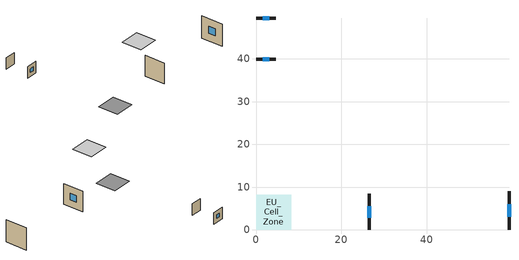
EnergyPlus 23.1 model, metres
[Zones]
EU_Cell_Zone
 floor othersidecoefficients (EU_ES.ME.SFH.06.Gen.ReEx.001.001_floor_1_Construction): 0,0 8.23,0 8.23,8.23 0,8.23 z0
 wall outside (EU_ES.ME.SFH.06.Gen.ReEx.001.001_wall_1_east_1_Construction): 26.46,0 26.46,8.43 z0:8.43
 wall outside (EU_ES.ME.SFH.06.Gen.ReEx.001.001_wall_1_north_2_Construction): 0,39.88 4.66,39.88 z0:4.66
 wall outside (EU_ES.ME.SFH.06.Gen.ReEx.001.001_wall_1_south_3_Construction): 4.66,49.54 0,49.54 z0:4.66
 wall outside (EU_ES.ME.SFH.06.Gen.ReEx.001.001_wall_1_west_4_Construction): 59.2,9.05 59.2,0 z0:9.05
 window (EU_ES.ME.SFH.06.Gen.ReEx.001.001_window_east_1_Construction): 26.46,2.87 26.46,5.56 z2.87:5.56
 window (EU_ES.ME.SFH.06.Gen.ReEx.001.001_window_north_2_Construction): 1.59,39.88 3.07,39.88 z1.59:3.07
 window (EU_ES.ME.SFH.06.Gen.ReEx.001.001_window_south_3_Construction): 3.07,49.54 1.59,49.54 z1.59:3.07
 window (EU_ES.ME.SFH.06.Gen.ReEx.001.001_window_west_4_Construction): 59.2,5.96 59.2,3.08 z3.08:5.96
 ceiling othersidecoefficients (EU_ES.ME.SFH.06.Gen.ReEx.001.001_roof_1_Construction): 13.23,0 21.46,0 21.46,8.23 13.23,8.23 z20
[Building]
EU Step8 Campaign Cell: North Axis=0; Terrain=City; Solar Distribution=FullExterior
[Site:Location]
Madrid: Latitude=40.5; Longitude=-3.5; Time Zone=1; Elevation=609
[SizingPeriod:WeatherFileDays]
AnnualSizingPeriod: Begin Month=1; Begin Day of Month=1; End Month=12; End Day of Month=31; Use Weather File Daylight Saving Period=No; Use Weather File Rain and Snow Indicators=No
[MATERIAL]
EU_InternalMass_Material: Roughness=MediumRough; Thickness=0.1; Conductivity=1; Density=1800; Specific Heat=900; Thermal Absorptance=0.9; Solar Absorptance=0.7; Visible Absorptance=0.7
[MATERIAL:NOMASS] Roughness=MediumRough; Thermal Absorptance=0.9; Solar Absorptance=0.7; Visible Absorptance=0.7
Name | Thermal Resistance
EU_ES.ME.SFH.06.Gen.ReEx.001.001_floor_1_NoMass | 0.539251
EU_ES.ME.SFH.06.Gen.ReEx.001.001_roof_1_NoMass; EU_ES.ME.SFH.06.Gen.ReEx.001.001_wall_1_east_1_NoMass; EU_ES.ME.SFH.06.Gen.ReEx.001.001_wall_1_north_2_NoMass; EU_ES.ME.SFH.06.Gen.ReEx.001.001_wall_1_south_3_NoMass; EU_ES.ME.SFH.06.Gen.ReEx.001.001_wall_1_west_4_NoMass | 2.42663
[WINDOWMATERIAL:SIMPLEGLAZINGSYSTEM] UFactor=2.65286; Solar Heat Gain Coefficient=0.75; Visible Transmittance=0.75
EU_ES.ME.SFH.06.Gen.ReEx.001.001_window_east_1_SimpleGlazing; EU_ES.ME.SFH.06.Gen.ReEx.001.001_window_north_2_SimpleGlazing; EU_ES.ME.SFH.06.Gen.ReEx.001.001_window_south_3_SimpleGlazing; EU_ES.ME.SFH.06.Gen.ReEx.001.001_window_west_4_SimpleGlazing
[CONSTRUCTION]
EU_ES.ME.SFH.06.Gen.ReEx.001.001_floor_1_Construction: EU_ES.ME.SFH.06.Gen.ReEx.001.001_floor_1_NoMass
EU_ES.ME.SFH.06.Gen.ReEx.001.001_roof_1_Construction: EU_ES.ME.SFH.06.Gen.ReEx.001.001_roof_1_NoMass
EU_ES.ME.SFH.06.Gen.ReEx.001.001_wall_1_east_1_Construction: EU_ES.ME.SFH.06.Gen.ReEx.001.001_wall_1_east_1_NoMass
EU_ES.ME.SFH.06.Gen.ReEx.001.001_window_east_1_Construction: EU_ES.ME.SFH.06.Gen.ReEx.001.001_window_east_1_SimpleGlazing
EU_ES.ME.SFH.06.Gen.ReEx.001.001_wall_1_north_2_Construction: EU_ES.ME.SFH.06.Gen.ReEx.001.001_wall_1_north_2_NoMass
EU_ES.ME.SFH.06.Gen.ReEx.001.001_window_north_2_Construction: EU_ES.ME.SFH.06.Gen.ReEx.001.001_window_north_2_SimpleGlazing
EU_ES.ME.SFH.06.Gen.ReEx.001.001_wall_1_south_3_Construction: EU_ES.ME.SFH.06.Gen.ReEx.001.001_wall_1_south_3_NoMass
EU_ES.ME.SFH.06.Gen.ReEx.001.001_window_south_3_Construction: EU_ES.ME.SFH.06.Gen.ReEx.001.001_window_south_3_SimpleGlazing
EU_ES.ME.SFH.06.Gen.ReEx.001.001_wall_1_west_4_Construction: EU_ES.ME.SFH.06.Gen.ReEx.001.001_wall_1_west_4_NoMass
EU_ES.ME.SFH.06.Gen.ReEx.001.001_window_west_4_Construction: EU_ES.ME.SFH.06.Gen.ReEx.001.001_window_west_4_SimpleGlazing
EU_InternalMass_Construction: EU_InternalMass_Material
[ZONE]
EU_Cell_Zone: Type=1; Multiplier=1; Ceiling Height=1.70455; Volume=406.2; Floor Area=119.152; Part of Total Floor Area=Yes
[INTERNALMASS]
EU_Cell_Zone_EU_InternalMass: Construction=EU_InternalMass_Construction; Zone or ZoneList=EU_Cell_Zone; Surface Area=119.152
[SURFACEPROPERTY:OTHERSIDECOEFFICIENTS] Combined ConvectiveRadiative Film Coefficient=0; Constant Temperature=0; Constant Temperature Coefficient=0; Ground Temperature Coefficient=0; Wind Speed Coefficient=0; Sinusoidal Variation of Constant Temperature Coefficient=No; Period of Sinusoidal Variation=24; Previous Other Side Temperature Coefficient=0
Name | External DryBulb Temperature Coefficient | Zone Air Temperature Coefficient
EU_ES.ME.SFH.06.Gen.ReEx.001.001_floor_1_b0.606796 | 0.606796 | 0.393204
EU_ES.ME.SFH.06.Gen.ReEx.001.001_roof_1_b1; EU_ES.ME.SFH.06.Gen.ReEx.001.001_wall_1_east_1_b1; EU_ES.ME.SFH.06.Gen.ReEx.001.001_wall_1_north_2_b1; EU_ES.ME.SFH.06.Gen.ReEx.001.001_wall_1_south_3_b1; EU_ES.ME.SFH.06.Gen.ReEx.001.001_wall_1_west_4_b1 | 1 | 0
[OTHEREQUIPMENT]
EU_Step8_InternalGain_es__ES.ME.SFH.06.Gen.ReEx.001.001__f050_f050: Fuel Type=Electricity; Zone or ZoneList or Space or SpaceList=EU_Cell_Zone; Schedule=EU_Step8_GainSchedule_es__ES.ME.SFH.06.Gen.ReEx.001.001__f050_f050; Design Level Calculation Method=Watts/Area; Power per Zone Floor Area=1; Fraction Latent=0; Fraction Radiant=0; Fraction Lost=0; Carbon Dioxide Generation Rate=0; EndUse Subcategory=EU_Step8_InternalGains
[ZONEVENTILATION:DESIGNFLOWRATE]
EU_ConstantAir_EU_Cell_Zone: Zone or ZoneList or Space or SpaceList=EU_Cell_Zone; Schedule=EU_AlwaysOn; Design Flow Rate Calculation Method=AirChanges/Hour; Air Changes per Hour=0.429265; Ventilation Type=Natural; Fan Pressure Rise=0; Fan Total Efficiency=1; Constant Term Coefficient=1; Temperature Term Coefficient=0; Velocity Term Coefficient=0; Velocity Squared Term Coefficient=0; Minimum Indoor Temperature=-100; Maximum Indoor Temperature=100; Delta Temperature=-100; Minimum Outdoor Temperature=-100; Maximum Outdoor Temperature=100; Maximum Wind Speed=40
[HVACTEMPLATE:THERMOSTAT]
EU_HeatOnly_EU_Cell_Zone: Constant Heating Setpoint=20; Constant Cooling Setpoint=50
[HVACTEMPLATE:ZONE:IDEALLOADSAIRSYSTEM]
EU_Cell_Zone: Template Thermostat=EU_HeatOnly_EU_Cell_Zone; System Availability Schedule=EU_AlwaysOn; Maximum Heating Supply Air Temperature=50; Minimum Cooling Supply Air Temperature=13; Maximum Heating Supply Air Humidity Ratio=0.0156; Minimum Cooling Supply Air Humidity Ratio=0.0077; Heating Limit=NoLimit; Cooling Limit=NoLimit; Heating Availability Schedule=EU_AlwaysOn; Cooling Availability Schedule=EU_CoolingOff; Dehumidification Control Type=ConstantSensibleHeatRatio; Cooling Sensible Heat Ratio=0.7; Dehumidification Setpoint=60; Humidification Control Type=None; Humidification Setpoint=30; Outdoor Air Method=None; Outdoor Air Flow Rate per Person=0.00944; Outdoor Air Flow Rate per Zone Floor Area=0; Outdoor Air Flow Rate per Zone=0; Demand Controlled Ventilation Type=None; Outdoor Air Economizer Type=NoEconomizer; Heat Recovery Type=None; Sensible Heat Recovery Effectiveness=0.7; Latent Heat Recovery Effectiveness=0.65
[SIZING:ZONE]
EU_Cell_Zone: Zone Cooling Design Supply Air Temperature Input Method=SupplyAirTemperature; Zone Cooling Design Supply Air Temperature=13; Zone Heating Design Supply Air Temperature Input Method=SupplyAirTemperature; Zone Heating Design Supply Air Temperature=50; Zone Cooling Design Supply Air Humidity Ratio=0.008; Zone Heating Design Supply Air Humidity Ratio=0.008; Cooling Design Air Flow Method=DesignDay; Cooling Design Air Flow Rate=0; Cooling Minimum Air Flow per Zone Floor Area=0.000762; Cooling Minimum Air Flow=0; Cooling Minimum Air Flow Fraction=0.2; Heating Design Air Flow Method=DesignDay; Heating Design Air Flow Rate=0; Heating Maximum Air Flow per Zone Floor Area=0.002032; Heating Maximum Air Flow=0.141576; Heating Maximum Air Flow Fraction=0.3; Account for Dedicated Outdoor Air System=No; Dedicated Outdoor Air System Control Strategy=NeutralSupplyAir; Dedicated Outdoor Air Low Setpoint Temperature for Design=autosize; Dedicated Outdoor Air High Setpoint Temperature for Design=autosize; Zone Load Sizing Method=Sensible Load Only No Latent Load; Zone Latent Cooling Design Supply Air Humidity Ratio Input Method=HumidityRatioDifference; Zone Cooling Design Supply Air Humidity Ratio Difference=0.005; Zone Latent Heating Design Supply Air Humidity Ratio Input Method=HumidityRatioDifference; Zone Humidification Design Supply Air Humidity Ratio Difference=0.005
[SCHEDULE:CONSTANT]
Name | Hourly Value
EU_AlwaysOn | 1
EU_CoolingOff | 0
[SCHEDULE:FILE]
EU_Step8_GainSchedule_es__ES.ME.SFH.06.Gen.ReEx.001.001__f050_f050: File=C:\Users\o_iseri\Desktop\OpenUBEM\openubem\outputs\eu_certified_rerun_2026-08-28\rep1\schedules\es__ES.ME.SFH.06.Gen.ReEx.001.001__f050.csv; Column Number=1; Rows to Skip at Top=0; Number of Hours of Data=8760; Column Separator=Comma; Interpolate to Timestep=No; Minutes per Item=60; Adjust Schedule for Daylight Savings=Yes
